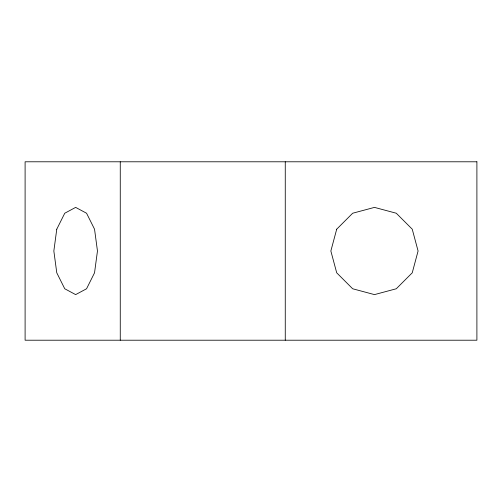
<?xml version="1.0" encoding="UTF-8"?>
<svg xmlns="http://www.w3.org/2000/svg" width="502" height="502" viewBox="0 0 502 502"><rect width="100%" height="100%" fill="white"/><g stroke="black" fill="none" stroke-linecap="round" stroke-linejoin="round"><path stroke-width="0.75" d="M285.262 161.788L285.262 340.212M120.26 161.788L120.26 340.212M56.77 229.194L53.846 251L56.77 272.806L64.752 288.769L75.651 294.611L86.557 288.769L94.539 272.806L97.463 251L94.539 229.194L86.557 213.231L75.651 207.389L64.752 213.231L56.77 229.194M336.704 229.194L330.856 251L336.704 272.806L352.668 288.769L374.473 294.611L396.279 288.769L412.242 272.806L418.084 251L412.242 229.194L396.279 213.231L374.473 207.389L352.668 213.231L336.704 229.194M476.9 161.788L25.1 161.788L25.1 340.212L476.9 340.212L476.9 161.788"/></g></svg>
